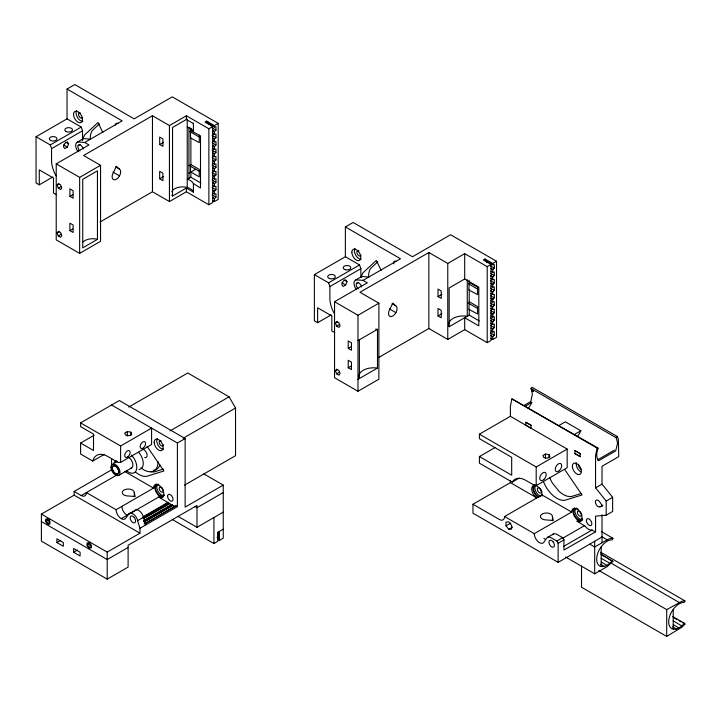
<?xml version="1.0" encoding="UTF-8"?>
<svg xmlns="http://www.w3.org/2000/svg" width="721" height="721" viewBox="0 0 721 721"><rect width="100%" height="100%" fill="white"/><g stroke="black" fill="none" stroke-linecap="round" stroke-linejoin="round"><path stroke-width="1.08" d="M212.47 200.465L214.407 201.583L218.211 199.384L218.211 123.381L172.265 96.857L134.151 118.866L74.795 84.582L67.044 89.053L67.026 118.857L36.05 136.738L36.05 182.936L39.294 184.81L52.849 176.978M39.294 184.81L39.294 169.895L53.498 178.096L53.498 193.012L56.364 194.661M74.146 495.183L74.146 491.461L81.248 495.561A7.309 4.218 60 0 0 86.412 492.578L116.09 509.711A7.3 4.218 60 0 0 121.254 518.651L122.588 519.219A7.3 4.218 60 0 0 125.724 518.255L128.626 514.109A6.94 4.002 60 0 1 133.511 514.154A6.94 4.002 60 0 1 137.603 520.67L139.964 528.259L139.964 533.179L74.146 495.183L41.385 514.091L41.385 541.138L107.204 579.143L128.113 567.076L128.113 545.238L196.995 505.475L196.995 527.303L177.916 516.29M111.575 466.487L111.575 458.619M127.302 436.07L127.302 431.6L130.825 432.14L131.772 434.177L129.185 435.673L125.661 435.124L124.715 433.087L127.302 431.6M130.825 435.502L130.825 432.14M134.268 496.778L134.268 492.515A6.02 3.479 0 0 0 129.798 489.162L128.239 489.045A6.02 3.479 0 0 0 122.273 492.064A6.02 3.479 0 0 0 126.68 495.877L135.178 496.526L134.268 492.515M139.964 528.259L177.393 506.656L177.402 443.018L111.575 405.004L80.599 422.885L80.599 426.634L93.514 434.087L93.514 450.49L80.599 443.036L80.599 454.041L92.748 461.052A21.9 12.645 60 0 1 107.699 456.438L118.028 462.395L120.605 462.395L151.581 444.515L151.581 428.103L120.605 445.984L80.599 422.885M111.575 405.004L119.326 400.552L185.144 438.548L185.135 507.106L223.249 485.098L223.249 538.145L219.445 540.344L218.301 539.687L218.301 531.864M218.211 123.381L214.407 125.58L206.666 121.11L204.989 122.074L212.731 126.545L212.731 202.547L208.874 204.773L186.36 191.768L169.435 201.547L152.464 191.741L100.075 221.987M490.803 338.347L492.74 339.465L496.544 337.266L496.544 261.263L450.598 234.74L412.484 256.748L353.128 222.465L345.377 226.935L345.359 256.739L314.383 274.62L314.383 320.818L317.628 322.693L331.182 314.87M317.628 322.693L317.628 307.777L331.831 315.978L331.831 330.894L334.697 332.543M496.544 261.263L492.74 263.462L484.999 258.992L483.322 259.957L491.064 264.436L491.064 340.429L487.207 342.655L464.694 329.659L447.768 339.429L428.86 328.515L378.408 357.634M531.035 428.22L531.035 425.246L525.87 422.263L525.87 425.246L531.404 428.49M594.681 541.255L594.681 573.799L607.136 566.607L612.931 561.461L600.737 553.935M552.601 534.721A6.94 4.002 60 0 1 556.846 534.342L562.65 537.695L563.948 539.93L563.948 550.069L595.564 531.819L595.564 516.164L606.181 515.209L612.634 511.486L612.634 497.328L602.026 484.124L602.017 466.289L618.735 456.636L618.348 439.017L617.185 436.457L532.008 387.276L530.998 388.529L532.413 393.864L531.026 400.579L530.485 401.705L523.87 405.526M606.181 515.209L606.181 501.059L595.564 487.847L595.537 455.654L597.096 448.056L511.91 398.875L510.36 406.473L510.387 416.296L567.166 449.084L567.175 467.731L536.199 485.612L534.135 485.17L525.87 480.393A21.9 12.645 60 0 0 512.46 481.592L512.225 482.124L479.411 463.179L479.411 456.564L494.903 447.624M602.017 542.769L602.017 514.668M666.7 636.418L666.7 609.624L682.156 601.161L684.95 600.881L684.373 602.377C678.722 602.423 674.523 607.127 671.756 611.579A14.79 8.535 -60 0 0 671.756 628.649C676.613 630.812 681.399 626.756 684.373 623.259L684.95 624.089L682.156 627.036L666.7 636.418L581.523 587.236L581.523 566.03M45.82 521.716L45.82 519.03L47.829 518.859L49.839 521.355L49.839 524.041L47.829 524.221L45.82 521.716L49.686 519.481M87.142 545.581L87.142 542.895L89.152 542.715L91.17 545.22L91.17 547.897L89.152 548.077L87.142 545.581L90.044 543.904M511.91 398.875L598.097 448.147C596.745 452.085 595.627 457.285 598.646 460.719L615.662 450.895L617.591 443.045L616.185 437.71L530.998 388.529M67.359 147.084L68.648 143.758L67.359 141.929L64.773 143.416L63.484 146.742L64.773 148.58L67.359 147.084L63.484 144.849M345.692 284.975L346.981 281.641L345.692 279.811L343.106 281.298L341.817 284.624L343.106 286.462L345.692 284.975L341.817 282.731M601.323 531.557L612.931 538.263L612.354 539.759C606.703 539.804 602.504 544.508 599.737 548.96A14.79 8.535 -60 0 0 599.737 566.03C604.604 568.193 609.38 564.137 612.354 560.641M83.059 138.387L84.6 134.962L98.011 122.525L102.806 132.502M361.392 276.269L362.933 272.844L376.353 260.407L381.139 270.384M530.485 401.705L531.774 402.453L530.656 404.778A14.79 8.535 -60 0 1 528.493 407.951M558.712 425.651L565.327 421.83L580.82 430.77L579.702 433.096A14.79 8.535 -60 0 1 577.539 436.259M57.13 185.225L58.284 183.567L60.609 184.909L61.772 187.902L60.609 189.56L58.284 188.217L57.13 185.225L59.059 184.107M57.13 232.946L58.284 231.288L60.609 232.631L61.772 235.623L60.609 237.281L58.284 235.938L57.13 232.946L59.059 231.829M335.463 323.107L336.617 321.458L338.942 322.792L340.105 325.793L338.942 327.442L336.617 326.099L335.463 323.107L337.392 321.99M335.463 370.828L336.617 369.179L338.942 370.513L340.105 373.514L338.942 375.163L336.617 373.82L335.463 370.828L337.392 369.711M616.185 437.71L617.185 436.457M218.301 539.687L218.364 531.783M214.407 201.583L214.407 198.771L215.958 197.221L215.958 193.724L214.407 193.967L214.407 191.317L215.958 189.767L215.958 186.27L214.407 186.514L214.407 183.864L215.958 182.323L215.958 178.817L214.407 179.06L214.407 176.411L215.958 174.87L215.958 171.364L214.407 171.607L214.407 168.966L215.958 167.416L215.958 163.919L214.407 164.163L214.407 161.513L215.958 159.963L215.958 156.466L214.407 156.709L214.407 154.06L215.958 152.519L215.958 149.013L214.407 149.256L214.407 146.606L215.958 145.065L215.958 141.559L214.407 141.803L214.407 139.162L215.958 137.612L215.958 134.115L214.407 134.358L214.407 131.709L215.958 130.159L215.958 126.662L214.407 126.905L206.666 122.435L206.666 121.11M492.74 339.465L492.74 336.653L494.291 335.103L494.291 331.606L492.74 331.849L492.74 329.2L494.291 327.658L494.291 324.153L492.74 324.396L492.74 321.746L494.291 320.205L494.291 316.699L492.74 316.943L492.74 314.293L494.291 312.752L494.291 309.246L492.74 309.489L492.74 306.849L494.291 305.298L494.291 301.802L492.74 302.045L492.74 299.395L494.291 297.854L494.291 294.348L492.74 294.592L492.74 291.942L494.291 290.401L494.291 286.895L492.74 287.138L492.74 284.489L494.291 282.947L494.291 279.442L492.74 279.685L492.74 277.044L494.291 275.494L494.291 271.997L492.74 272.241L492.74 269.591L494.291 268.041L494.291 264.544L492.74 264.787L492.74 263.462M99.444 123.904L92.351 130.492A21.9 12.645 60 0 0 90.269 138.234M377.777 261.795L370.684 268.374A21.9 12.645 60 0 0 368.602 276.116M582.009 515.046L581.216 515.776A2.92 1.685 60 0 1 578.107 514.614A2.92 1.685 60 0 1 578.107 510.964A2.92 1.685 60 0 1 581.216 513.397M36.05 136.738L50.263 144.939L81.239 127.058L82.527 130.789L82.527 140.541M56.094 175.852A21.9 12.645 60 0 1 51.552 160.594L51.552 148.67L82.527 130.789M77.129 142.289L82.933 138.937M78.147 145.597L80.085 144.479M78.138 151.78A6.94 4.002 60 0 1 75.732 144.75A6.94 4.002 60 0 1 79.328 142.091L84.718 142.479L122.146 120.876L67.044 89.053M212.731 126.545L208.874 128.771L186.36 115.766L169.435 125.544L152.464 115.748L83.582 155.511L100.552 165.307L100.552 241.31L79.643 253.377L56.22 239.859L56.22 163.856L88.98 144.939L84.718 142.479M58.284 188.217L61.195 186.541M56.22 163.856L79.643 177.375L100.552 165.307M187.235 127.184L188.1 127.392A11.13 6.426 0 0 1 193.282 131.294L193.39 131.754L193.39 123.552L186.36 119.497L172.535 127.473L172.535 196.031L187.235 187.541L187.235 118.983M69.901 196.346L73.127 198.203L73.127 190.75L69.901 188.893L69.901 196.346L72.749 194.697M159.683 144.506L162.91 146.372L162.91 138.919L159.683 137.053L159.683 144.506L163.577 142.262M190.524 130.501L200.492 135.854L200.492 188.01L193.282 183.449A11.13 6.426 0 0 0 188.1 179.547L187.235 179.34L190.876 177.24L200.925 183.044M199.266 135.142L199.266 142.596L190.524 137.954L190.524 128.41M58.284 235.938L61.195 234.262M69.901 230.621L73.127 232.477L73.127 225.033L69.901 223.168L69.901 230.621L72.749 228.972M159.683 178.781L162.91 180.647L162.91 173.193L159.683 171.328L159.683 178.781L163.577 176.537M188.938 165.695L190.876 164.577L199.266 169.417L199.266 176.87L190.876 172.022L190.876 177.24M188.938 173.148L195.688 169.246M97.452 239.372L82.744 247.862L82.744 179.313L97.452 170.823L97.452 239.372L95.623 238.939A11.13 6.426 0 0 0 83.104 241.932M314.383 274.62L328.596 282.83L359.572 264.94L360.861 268.672L360.861 277.342M334.427 313.734A21.9 12.645 60 0 1 329.885 298.476L329.885 286.552L360.861 268.672M128.735 407.068L187.775 372.982L229.08 396.829L235.533 408.005L235.533 455.69L184.549 485.125M355.462 280.172L361.266 276.819M356.48 283.479L358.418 282.362M80.599 443.036L94.154 435.214M356.471 289.662A6.94 4.002 60 0 1 354.065 282.632A6.94 4.002 60 0 1 357.661 279.973L363.051 280.361L400.479 258.758L345.377 226.935M491.064 264.436L487.207 266.653L464.694 253.657L447.768 263.426L428.86 252.512L359.977 292.275L378.885 303.19L378.885 379.192L357.976 391.26L334.553 377.741L334.553 301.738L367.313 282.821L363.051 280.361M92.748 461.052L104.356 454.347M336.617 326.099L339.528 324.423M334.553 301.738L357.976 315.266L378.885 303.19M170.039 430.915L229.08 396.829M74.146 491.461L111.575 469.858M81.248 495.561L117.126 474.851M118.704 475.391L131.61 467.938M183.26 438.179L235.533 408.005M177.402 443.018L185.144 438.548M45.829 520.382L48.731 518.705M357.976 340.6L377.489 329.335L377.489 368.08L357.976 379.345M464.694 329.659L464.694 317.736L478.825 325.892L478.825 287.147L464.694 278.991L449.165 287.949L449.165 326.694L469.209 315.122L479.258 320.926M348.234 348.387L351.46 350.244L351.46 342.79L348.234 340.934L348.234 348.387L351.091 346.738M438.017 296.547L441.243 298.413L441.243 290.96L438.017 289.094L438.017 296.547L441.91 294.303M46.829 522.959L49.731 521.283M47.829 524.221L49.767 523.104M469.209 282.344L468.857 289.995L477.599 294.637L477.599 287.183L469.209 282.344L469.209 280.352M336.617 373.82L339.528 372.144M348.234 367.755L351.46 369.621L351.46 362.167L348.234 360.302L348.234 367.755L351.091 366.106M438.017 315.915L441.243 317.781L441.243 310.327L438.017 308.471L438.017 315.915L441.91 313.671M469.209 301.711L468.857 309.363L477.599 314.005L477.599 306.56L469.209 301.711L469.209 289.788M56.878 542.562L63.331 546.284L63.331 542.562L56.878 538.83L56.878 542.562L60.681 540.362M116.09 509.711L153.51 488.099A7.309 4.218 60 0 1 158.683 485.116A7.309 4.218 60 0 1 163.847 494.065A7.309 4.218 60 0 1 158.683 497.048L171.4 504.664L174.815 506.367L176.041 505.872L177.393 506.656M154.799 487.351L153.51 488.099L124.796 471.525M128.626 514.109L134.43 510.756A6.94 4.002 60 0 1 139.315 510.801A6.94 4.002 60 0 1 143.416 517.317L145.777 524.906M121.254 518.66L128.978 514.199M130.898 513.091L159.972 496.309M87.151 544.238L90.062 542.562M73.65 552.241L80.103 555.972L80.103 552.241L73.65 548.519L73.65 552.241L77.453 550.051M88.151 546.815L91.062 545.139M143.046 516.786L167.957 502.402M89.152 548.077L91.089 546.96M143.47 517.128L168.381 502.744M137.603 520.67L143.416 517.317M142.938 518.002L168.813 503.06M143.371 518.309L169.237 503.366M143.803 518.597L169.669 503.664M143.614 520.706L171.4 504.664M144.047 520.913L171.832 504.871M143.524 521.653L172.265 505.06M143.948 521.824L172.698 505.232M144.371 521.986L173.121 505.385M144.155 524.068L174.815 506.367M145.381 523.572L176.041 505.872M41.385 514.091L107.204 552.097L139.964 533.179M128.113 547.473L107.204 559.541L41.385 521.544M223.249 492.551L196.995 507.71L195.058 506.593M196.995 527.303L223.249 512.144M223.249 529.205L217.769 532.368L217.769 541.318L213.921 543.535L172.301 519.508M525.158 406.274L531.774 402.453M479.411 456.564L511.685 475.202L511.685 457.303L479.411 438.665L479.411 434.177L510.387 416.296M574.195 434.592L580.82 430.77M545.464 454.068L542.886 455.555L543.832 457.592L547.356 458.141L549.943 456.645L548.996 454.609L545.464 454.068L545.464 458.376M479.411 434.177L536.199 466.965L567.166 449.084M602.017 537.028L558.135 562.353L472.958 513.181L472.958 504.249L510.387 482.637L536.839 497.914A7.309 4.218 60 0 1 531.674 488.964A7.309 4.218 60 0 1 536.839 485.981A7.309 4.218 60 0 1 542.012 494.93L571.681 512.063A7.309 4.218 60 0 1 576.854 509.071A7.309 4.218 60 0 1 582.018 518.029A7.309 4.218 60 0 1 576.854 521.013L585.236 526.339A9.13 5.272 60 0 0 591.689 530.061L595.564 531.819M512.225 482.124L518.994 478.212M597.358 459.971L614.373 450.147M472.958 504.249L499.419 519.517A7.309 4.218 60 0 0 504.583 516.533L542.012 494.93M505.989 525.843L505.989 522.112L508.783 521.86L511.577 525.339L511.577 529.07L508.783 529.313L505.989 525.843L510.828 523.04M508.783 529.313L512.649 527.078M595.564 487.847L602.026 484.124M571.681 512.063L534.252 533.666L504.583 516.533M606.181 501.059L612.634 497.328M600.061 506.809L602.558 506.043L600.061 502.384A3.83 2.217 60 0 0 596.231 500.176A3.83 2.217 60 0 0 596.231 504.601A3.83 2.217 60 0 0 600.061 506.809L602.828 505.214M547.572 537.352L553.377 534M534.261 533.666A7.3 4.218 60 0 0 539.425 542.616L540.759 543.183A7.3 4.218 60 0 0 543.895 542.21L546.797 538.073A6.94 4.002 60 0 1 551.042 537.695L556.846 541.047L562.65 537.695M562.65 538.263L584.695 525.537M558.135 562.353L558.135 543.283L563.948 539.93M563.498 546.491L592.238 529.899M612.931 538.263L610.137 538.542L607.136 539.813L594.681 547.005L589.841 544.211M163.415 469.065L154.159 471.922A21.9 12.645 60 0 1 150.428 471.552M581.324 493.452L571.041 496.625L567.31 496.255L563.299 494.552L559.289 491.632L552.349 482.989A21.9 12.645 60 0 1 549.889 477.87M206.666 122.435L208.216 122.191M484.999 258.992L485.089 260.299M90.531 139.126L85.132 138.738A6.94 4.002 60 0 0 82.158 139.658M368.864 277.008L363.465 276.621A6.94 4.002 60 0 0 360.491 277.54M597.096 448.056L598.097 448.147M484.999 260.317L492.831 264.769M490.415 265.806L494.291 268.041M490.902 268.383L492.831 269.501M490.803 268.473L492.74 269.591M490.803 271.123L492.831 272.223M490.415 273.259L494.291 275.494M490.902 275.828L492.831 276.945M490.803 275.927L492.74 277.044M490.803 278.567L492.831 279.676M490.415 280.712L494.291 282.947M492.831 284.398L490.902 283.281L492.74 284.489M490.803 286.021L492.831 287.129M206.756 122.417L214.498 126.887M490.415 288.166L494.291 290.401M212.082 127.923L215.958 130.159M490.902 290.734L492.831 291.852M490.803 290.824L492.74 291.942M212.569 130.492L214.498 131.61M212.47 130.591L214.407 131.709M490.803 293.474L492.831 294.574M212.569 133.223L214.498 134.34M212.47 133.232L214.407 134.358M490.415 295.619L494.291 297.854M212.082 135.377L215.958 137.612M468.434 283.786L477.753 289.166M490.902 298.188L492.831 299.305M490.803 298.278L492.74 299.395M212.569 137.945L214.498 139.063M212.47 138.044L214.407 139.162M490.803 300.927L492.831 302.027M212.569 140.676L214.498 141.794M212.47 140.685L214.407 141.803M490.415 303.063L494.291 305.298M212.082 142.83L215.958 145.065M189.767 131.546L199.302 137.062M490.902 305.632L492.831 306.749M490.803 305.731L492.74 306.849M212.569 145.399L214.498 146.516M212.47 145.489L214.407 146.606M492.831 309.48L490.902 308.363L492.74 309.489M212.569 148.12L214.498 149.238M212.47 148.138L214.407 149.256M490.415 310.517L494.291 312.752M212.082 150.283L215.958 152.519M490.902 313.085L492.831 314.203M490.803 313.175L492.74 314.293M212.569 152.852L214.498 153.97M212.47 152.942L214.407 154.06M492.831 316.934L490.902 315.816L492.74 316.943M468.1 302.964L477.635 308.471M212.47 155.592L214.498 156.691M490.415 317.97L494.291 320.205M212.082 157.728L215.958 159.963M490.902 320.539L492.831 321.656M490.803 320.629L492.74 321.746M212.569 160.296L214.498 161.414M212.47 160.395L214.407 161.513M490.902 323.26L492.831 324.378M490.803 323.278L492.74 324.396M212.47 163.045L214.498 164.145M490.415 325.423L494.291 327.658M212.082 165.181L215.958 167.416M490.803 328.082L492.831 329.109M212.569 167.75L214.498 168.867M212.47 167.849L214.407 168.966M492.831 331.831L490.902 330.714L492.74 331.849M212.47 170.489L214.498 171.598M490.415 332.868L494.291 335.103M212.082 172.634L215.958 174.87M490.803 335.535L492.831 336.554M212.569 175.203L214.498 176.321M212.47 175.293L214.407 176.411M212.47 177.943L214.498 179.042M190.101 166.019L199.42 171.4M345.359 256.739L359.572 264.94M212.082 180.088L215.958 182.323M212.569 182.656L214.498 183.774M212.47 182.746L214.407 183.864M212.47 185.396L214.498 186.496M212.082 187.532L215.958 189.767M212.569 190.101L214.498 191.218M212.47 190.2L214.407 191.317M212.47 192.849L214.498 193.949M212.082 194.985L215.958 197.221M212.569 197.554L214.498 198.672M212.47 197.653L214.407 198.771M392.116 303.73L395.811 305.857A6.02 3.479 -60 0 1 396.487 311.409L395.811 312.815A6.02 3.479 -60 0 1 390.205 316.474A6.02 3.479 -60 0 1 389.106 310.751L392.792 303.063L395.811 305.857M67.026 118.857L81.239 127.058M193.39 183.909L193.39 192.11L186.36 188.046L186.36 191.768M344.07 279.964L346.981 281.641M532.044 390.827L533.333 391.575L532.296 389.268M389.439 308.912L395.892 312.635M115.702 166.957L119.407 169.093A6.02 3.479 -60 0 1 120.083 174.644L119.407 176.05A6.02 3.479 -60 0 1 113.81 179.709A6.02 3.479 -60 0 1 112.71 173.986L116.396 166.299L119.407 169.093M65.737 142.082L68.648 143.758M113.008 172.121L119.497 175.87M574.907 450.58L580.396 453.797L574.907 450.58L574.907 453.554L580.441 456.808M574.907 453.554L580.072 456.537L580.072 453.554M601.323 536.46L607.136 539.813M600.737 552.268L684.95 600.881M601.323 554.755L605.189 556.991M607.127 558.108L612.931 561.461M610.426 562.759L679.146 602.441M601.125 558.27L609.84 563.299M601.215 561.992L607.028 565.345M600.557 564.219L604.423 566.454M598.944 570.509L666.7 609.624M672.756 616.554L684.373 623.259M673.333 617.374L677.208 619.609M679.146 620.727L681.075 621.853M683.012 622.971L684.95 624.089M565.643 557.027L594.681 573.799M673.144 620.889L681.85 625.918M673.234 624.611L679.038 627.964M672.576 626.837L676.442 629.072M203.89 473.922L223.249 485.098M217.012 537.154L218.526 538.028M525.87 422.263L531.404 425.507M543.895 538.29L545.229 539.263M127.058 515.308L125.724 514.325A7.3 4.218 60 0 1 121.903 506.358M171.778 194.976L172.535 196.031M564.588 469.38L582.072 494.957L564.588 500.356A21.9 12.645 60 0 1 543.436 481.592M147.048 446.335L163.901 470.993L146.417 476.392A21.9 12.645 60 0 1 135.449 472.066M556.846 541.047L558.135 543.283M328.596 282.83L329.885 286.552M50.263 144.939L51.552 148.67M552.439 516.479L553.349 520.481L546.41 519.958A6.02 3.479 0 0 1 540.389 516.479A6.02 3.479 0 0 1 546.41 513.001A6.02 3.479 0 0 1 552.439 516.479L552.439 520.733M193.282 123.093L193.39 123.552M193.39 192.11L193.282 191.651A11.13 6.426 0 0 0 188.1 187.739L185.414 187.1A11.13 6.426 0 0 0 171.778 191.651M673.216 609.452L673.216 629.1M601.197 546.833L601.197 566.481M548.996 454.609L548.996 457.844M536.199 466.965L536.199 485.612M510.387 480.438L510.387 482.637M487.207 266.653L487.207 342.655M486.549 260.948L486.549 262.696M469.209 309.165L469.209 315.122M467.271 279.712L467.271 316.24A14.78 8.535 0 0 0 448.714 323.747M464.694 253.657L464.694 278.991M447.768 263.426L447.768 339.429M428.86 252.512L428.86 328.515M359.382 339.789L359.382 378.534A14.78 8.535 0 0 1 377.489 368.08M357.976 315.266L357.976 391.26M219.445 531.404L219.445 540.344M214.407 125.58L214.407 126.905M213.921 517.534L213.921 543.535M208.874 128.771L208.874 204.773M190.876 128.212L190.876 130.303M190.876 137.747L190.876 164.577M190.524 164.776L190.524 172.229M188.938 127.302L188.938 178.357M186.36 115.766L186.36 119.497M169.435 125.544L169.435 201.547M152.464 115.748L152.464 191.741M120.605 445.984L120.605 462.395M107.204 552.097L107.204 579.143M79.643 177.375L79.643 253.377M581.261 469.218A2.92 1.685 60 0 1 578.729 464.838M539.425 488.072A2.92 1.685 60 0 0 537.632 490.613A2.92 1.685 60 0 0 541.21 492.677L542.003 491.947L541.21 490.298A2.92 1.685 60 0 0 539.957 488.459M538.136 497.166A7.309 4.218 60 0 1 533.36 490.731A7.309 4.218 60 0 1 534.477 484.873M539.299 496.913A6.39 3.686 60 0 1 533.964 490.785A6.39 3.686 60 0 1 535.874 485.377M542.498 495.066A6.39 3.686 60 0 1 542.048 496.066M582.613 519.868A7.309 4.218 60 0 1 574.997 517.218A7.309 4.218 60 0 1 574.484 507.972M582.054 519.165A6.39 3.686 60 0 1 574.231 514.65A6.39 3.686 60 0 1 578.143 509.08M580.72 471.822A6.39 3.686 60 0 1 576.358 462.738M582.622 519.084A6.39 3.686 60 0 1 576.241 515.398A6.39 3.686 60 0 1 576.241 508.017M540.597 496.165A6.39 3.686 60 0 1 535.514 490.803A6.39 3.686 60 0 1 536.226 484.927M375.587 329.118A14.78 8.535 0 0 1 377.489 329.335M358.229 288.797A3.83 2.217 60 0 1 356.309 283.858L356.58 283.263A3.83 2.217 60 0 1 358.229 282.749L358.923 283.047A3.83 2.217 60 0 1 361.545 286.877M449.165 326.694A14.78 8.535 0 0 1 448.714 325.234M393.738 263.868A3.83 2.217 60 0 1 396.352 261.444M360.924 255.162A2.92 1.685 60 0 1 358.571 255.531A2.92 1.685 60 0 1 356.868 251.999A2.92 1.685 60 0 1 358.923 251.007M361.185 259.218A6.39 3.686 60 0 1 355.732 255.234A6.39 3.686 60 0 1 355.011 248.529M79.887 150.914A3.83 2.217 60 0 1 77.976 145.975L78.247 145.372A3.83 2.217 60 0 1 79.887 144.867L80.59 145.164A3.83 2.217 60 0 1 83.212 148.995M82.852 121.335A6.39 3.686 60 0 1 77.399 117.352A6.39 3.686 60 0 1 76.678 110.646M82.591 117.28A2.92 1.685 60 0 1 80.238 117.649A2.92 1.685 60 0 1 78.535 114.116A2.92 1.685 60 0 1 80.59 113.125M115.306 125.121A3.83 2.217 60 0 1 118.019 123.561M113.503 465A7.309 4.218 60 0 1 117.334 461.449M114.972 462.81A7.309 4.218 60 0 1 116.306 460.908M163.622 496.67A7.309 4.218 60 0 1 156.313 492.443A7.309 4.218 60 0 1 156.313 484.007M116.054 462.377A6.39 3.686 60 0 1 116.766 461.71M163.883 495.201A6.39 3.686 60 0 1 156.385 491.443A6.39 3.686 60 0 1 158.8 484.62M163.325 444.587A2.92 1.685 60 0 1 160.233 444.866A2.92 1.685 60 0 1 160.233 440.738M160.729 440.783A2.92 1.685 60 0 1 161.261 441.009M164.451 495.129A6.39 3.686 60 0 1 158.07 491.434A6.39 3.686 60 0 1 158.07 484.061M163.523 449.219A6.39 3.686 60 0 1 158.07 445.236A6.39 3.686 60 0 1 157.349 438.53M163.045 489.433A2.92 1.685 60 0 1 161.441 492.073A2.92 1.685 60 0 1 159.323 487.657A2.92 1.685 60 0 1 162.721 488.748M139.063 452.716A11.86 6.849 60 0 1 139.063 469.488M131.285 454.96A11.86 6.849 60 0 1 136.413 469.939A11.86 6.849 60 0 1 126.238 470.507M128.41 457.186A6.39 3.686 60 0 1 132.781 463.576A6.39 3.686 60 0 1 130.672 468.226M159.927 464.991A20.08 11.59 60 0 1 153.582 470.263M158.097 461.647A20.08 11.59 60 0 1 140.946 467.785M142.289 449.3A4.56 2.632 60 0 1 146.886 453.752A4.56 2.632 60 0 1 144.732 457.538M553.043 541.804L552.385 541.111A3.83 2.217 60 0 0 549.014 541.642A3.83 2.217 60 0 0 551.448 546.707A3.83 2.217 60 0 0 554.395 545.292L554.305 544.427A3.83 2.217 60 0 0 553.043 541.804M134.223 517.471L133.574 516.777A3.83 2.217 60 0 0 130.204 517.308A3.83 2.217 60 0 0 132.637 522.374A3.83 2.217 60 0 0 135.575 520.959L135.485 520.102A3.83 2.217 60 0 0 134.223 517.471M586.398 520.553A3.83 2.217 60 0 0 590.463 525.618A3.83 2.217 60 0 0 590.463 520.192A3.83 2.217 60 0 0 586.398 520.553M572.33 466.235A6.39 3.686 60 0 0 579.107 474.67A6.39 3.686 60 0 0 579.107 465.631A6.39 3.686 60 0 0 572.33 466.235M543.805 479.6A4.56 2.632 -60 0 0 545.256 472.534A4.56 2.632 -60 0 0 539.858 477.32A4.56 2.632 -60 0 0 543.805 479.6M559.298 470.66A4.56 2.632 -60 0 0 560.74 463.594A4.56 2.632 -60 0 0 555.341 468.38A4.56 2.632 -60 0 0 559.298 470.66M345.071 269.654A3.83 2.217 0 0 0 350.821 267.734A3.83 2.217 0 0 0 345.071 265.824A3.83 2.217 0 0 0 345.071 269.654M329.587 278.594A3.83 2.217 0 0 0 335.337 276.675A3.83 2.217 0 0 0 329.587 274.764A3.83 2.217 0 0 0 329.587 278.594M351.83 252.278A6.39 3.686 60 0 0 358.607 260.705A6.39 3.686 60 0 0 358.607 251.674A6.39 3.686 60 0 0 351.83 252.278M50.461 140.361A3.83 2.217 0 0 0 56.869 139.369A3.83 2.217 0 0 0 52.173 136.657A3.83 2.217 0 0 0 50.461 140.361M65.944 131.42A3.83 2.217 0 0 0 72.361 130.429A3.83 2.217 0 0 0 67.666 127.716A3.83 2.217 0 0 0 65.944 131.42M73.497 114.396A6.39 3.686 60 0 0 80.274 122.822A6.39 3.686 60 0 0 80.274 113.792A6.39 3.686 60 0 0 73.497 114.396M143.569 447.687A3.83 2.217 -60 0 0 144.786 441.757A3.83 2.217 -60 0 0 140.253 445.776A3.83 2.217 -60 0 0 143.569 447.687M128.086 456.627A3.83 2.217 -60 0 0 129.302 450.697A3.83 2.217 -60 0 0 124.769 454.717A3.83 2.217 -60 0 0 128.086 456.627M154.159 442.279A6.39 3.686 60 0 0 160.936 450.706A6.39 3.686 60 0 0 160.936 441.676A6.39 3.686 60 0 0 154.159 442.279M167.587 496.228A3.83 2.217 60 0 0 171.652 501.284A3.83 2.217 60 0 0 171.652 495.859A3.83 2.217 60 0 0 167.587 496.228M112.215 467.956A4.65 2.686 60 0 0 117.153 474.094A4.65 2.686 60 0 0 117.153 467.514A4.65 2.686 60 0 0 112.215 467.956M110.989 467.244A6.39 3.686 60 0 0 117.766 475.68A6.39 3.686 60 0 0 117.766 466.64A6.39 3.686 60 0 0 110.989 467.244M112.278 467.983A4.56 2.632 60 0 0 117.117 474.003A4.56 2.632 60 0 0 117.117 467.55A4.56 2.632 60 0 0 112.278 467.983"/></g></svg>
